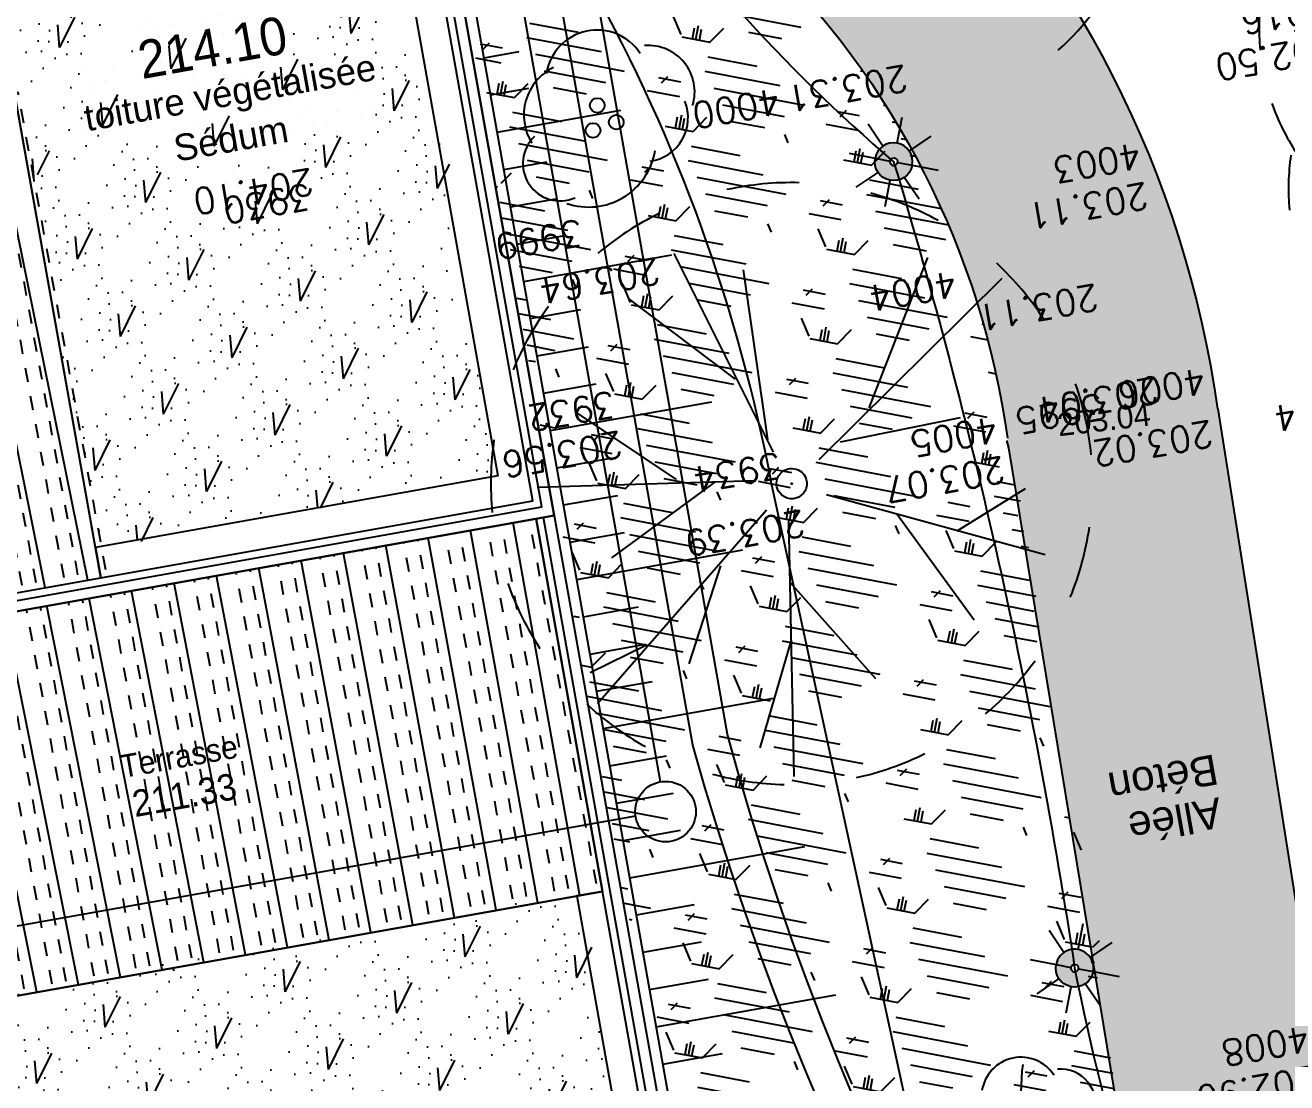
# Model space of a CAD drawing. Extents: x -2313930 to 3286427, y -3858277 to 2572692.
# Drawn here: x -1992 to -325, y 3441 to 4838 of the extents above; entities that cross this region are included whole.
import ezdxf
from ezdxf.enums import TextEntityAlignment as Align
from ezdxf.lldxf.tags import DXFTag

# ---------------------------------------------------------------- set-up
doc = ezdxf.new("R2010")
doc.units = 0
for name, color, linetype, lineweight in [('_GAZELEC-RESERVATION 2', 132, 'Continuous', 18), ('Fond topo - P', 252, 'Continuous', 50), ('Fond topo - VOI', 252, 'Continuous', 25)]:
    doc.layers.add(name, color=color, linetype=linetype, lineweight=lineweight)
for name, color, linetype, plot in [('Fond topo - N', 252, 'Continuous', False), ('Fond topo - NCACHE', 252, 'Continuous', False), ('Fond topo - ZCACHE', 252, 'Continuous', False)]:
    doc.layers.add(name, color=color, linetype=linetype, plot=plot)
for name, color, linetype in [('Fond topo - VEG', 252, 'Continuous'), ('Fond topo - VOI_TXT', 252, 'Continuous'), ('Fond topo - Z_500', 252, 'Continuous'), ('prlm-VRD', 2, 'Continuous'), ('SA - arbuste', 252, 'Continuous'), ('SA - bât A-B', 252, 'Continuous'), ('SA - béton balayé', 252, 'Continuous'), ('SA - couvre sol', 252, 'Continuous'), ('SA - ECL-réso', 252, 'Eclairage public'), ('SA - emmarchements', 252, 'Continuous'), ('SA - EP-réso', 252, 'EP'), ('SA - EU-réso', 252, 'EU'), ('SA - platelage bois', 252, 'Continuous'), ('SA - Talus', 252, 'Continuous'), ('SA - végétation basse', 252, 'Continuous')]:
    doc.layers.add(name, color=color, linetype=linetype)
doc.styles.add('2000_ARIAL', font='arial.ttf', dxfattribs={"height": 0.400000006})
doc.styles.add('Arial', font='arial.ttf')
doc.styles.add('Lignes', font='arial.ttf', dxfattribs={"height": 0.35})
doc.styles.add('SIMPLEX', font='simplex_.ttf', dxfattribs={"height": 1.25})
tags = doc.linetypes.add('CACHE2', pattern=[4.762499928474426, 3.174999952316284, -1.587499976158142]).pattern_tags.tags
tags[6:7] = [DXFTag(74, 4), DXFTag(75, 0), DXFTag(340, '0'), DXFTag(46, 0.0), DXFTag(50, 0.0), DXFTag(44, 0.0), DXFTag(45, 0.0)]
tags[4:5] = [DXFTag(74, 4), DXFTag(75, 0), DXFTag(340, '0'), DXFTag(46, 0.0), DXFTag(50, 0.0), DXFTag(44, 0.0), DXFTag(45, 0.0)]
tags = doc.linetypes.add('Eclairage public', pattern='A,5,-0.25,["ECL",Lignes,S=1,R=0,X=0,Y=-0.18],-1.25', length=6.5).pattern_tags.tags
tags[15:16] = [DXFTag(74, 4), DXFTag(75, 0), DXFTag(340, '0'), DXFTag(46, 0.0), DXFTag(50, 0.0), DXFTag(44, 0.0), DXFTag(45, 0.0)]
tags[4:5] = [DXFTag(74, 4), DXFTag(75, 0), DXFTag(340, '0'), DXFTag(46, 0.0), DXFTag(50, 0.0), DXFTag(44, 0.0), DXFTag(45, 0.0)]
tags = doc.linetypes.add('EP', pattern='A,5,-0.25,["EP",Lignes,S=1,R=0,X=0,Y=-0.18],-1.25', length=6.5).pattern_tags.tags
tags[15:16] = [DXFTag(74, 4), DXFTag(75, 0), DXFTag(340, '0'), DXFTag(46, 0.0), DXFTag(50, 0.0), DXFTag(44, 0.0), DXFTag(45, 0.0)]
tags[4:5] = [DXFTag(74, 4), DXFTag(75, 0), DXFTag(340, '0'), DXFTag(46, 0.0), DXFTag(50, 0.0), DXFTag(44, 0.0), DXFTag(45, 0.0)]
tags = doc.linetypes.add('EU', pattern='A,5,-0.25,["EU",Lignes,S=1,R=0,X=0,Y=-0.18],-1.25', length=6.5).pattern_tags.tags
tags[15:16] = [DXFTag(74, 4), DXFTag(75, 0), DXFTag(340, '0'), DXFTag(46, 0.0), DXFTag(50, 0.0), DXFTag(44, 0.0), DXFTag(45, 0.0)]
tags[4:5] = [DXFTag(74, 4), DXFTag(75, 0), DXFTag(340, '0'), DXFTag(46, 0.0), DXFTag(50, 0.0), DXFTag(44, 0.0), DXFTag(45, 0.0)]
tags = doc.linetypes.add('L16', pattern=[0.37500001490116125, 0.300000011920929, -0.07500000298023224]).pattern_tags.tags
tags[6:7] = [DXFTag(74, 4), DXFTag(75, 0), DXFTag(340, '0'), DXFTag(46, 0.0), DXFTag(50, 0.0), DXFTag(44, 0.0), DXFTag(45, 0.0)]
tags[4:5] = [DXFTag(74, 4), DXFTag(75, 0), DXFTag(340, '0'), DXFTag(46, 0.0), DXFTag(50, 0.0), DXFTag(44, 0.0), DXFTag(45, 0.0)]
pattern_1 = [(280.4264001144857, (-277130161.1279894, -473864756.7787022), (55.32121061969438, 10.17969329456503), []), (280.4264001144857, (-277130142.6875859, -473864753.3854711), (55.32121061969438, 10.17969329456503), [18.75, -18.75]), (280.4264001144857, (-277130124.2471823, -473864749.99224), (55.32121061969438, 10.17969329456503), [18.75, -18.75])]
pattern_2 = [(63.75228758860676, (-277130161.1279894, -473864756.7787022), (-23.45095126548362, 279.2401461521268), [45.00000179999999, -235.223134908925]), (63.75228758860676, (-277130070.6913459, -473864682.3057902), (-23.45095126548362, 279.2401461521268), [45.00000179999999, -235.223134908925]), (63.75228758860676, (-277129980.2547024, -473864607.8328782), (-23.45095126548362, 279.2401461521268), [45.00000179999999, -235.223134908925]), (94.80050958860676, (-277130161.1279894, -473864756.7787022), (-147.3804408980185, 27.9107051026506), [30.00000119999999, -250.223135508925]), (94.80050958860676, (-277130070.6913459, -473864682.3057902), (-147.3804408980185, 27.9107051026506), [30.00000119999999, -250.223135508925]), (94.80050958860676, (-277129980.2547024, -473864607.8328782), (-147.3804408980185, 27.9107051026506), [30.00000119999999, -250.223135508925]), (349.2763985886067, (-277130150.4254121, -473864748.9555228), (90.43664346942202, 74.47291196122701), [0, -150.000006]), (349.2763985886067, (-277130128.2907439, -473864741.178331), (90.43664346942202, 74.47291196122701), [0, -150.000006]), (349.2763985886067, (-277130131.1123402, -473864724.186572), (90.43664346942202, 74.47291196122701), [0, -150.000006]), (349.2763985886067, (-277130107.9907268, -473864726.3211191), (90.43664346942202, 74.47291196122701), [0, -150.000006]), (349.2763985886067, (-277130114.7958684, -473864688.3802859), (90.43664346942202, 74.47291196122701), [0, -150.000006]), (349.2763985886067, (-277130145.871033, -473864715.8131706), (90.43664346942202, 74.47291196122701), [0, -150.000006]), (349.2763985886067, (-277130146.4181992, -473864709.3189448), (90.43664346942202, 74.47291196122701), [0, -150.000006]), (349.2763985886067, (-277130146.4030777, -473864682.394556), (90.43664346942202, 74.47291196122701), [0, -150.000006]), (349.2763985886067, (-277130175.4900693, -473864748.6971968), (90.43664346942202, 74.47291196122701), [0, -150.000006]), (349.2763985886067, (-277130174.2875769, -473864733.9636422), (90.43664346942202, 74.47291196122701), [0, -150.000006]), (349.2763985886067, (-277130189.2665902, -473864747.5843463), (90.43664346942202, 74.47291196122701), [0, -150.000006]), (349.2763985886067, (-277130188.2321773, -473864725.3383205), (90.43664346942202, 74.47291196122701), [0, -150.000006]), (349.2763985886067, (-277130175.8128164, -473864713.4801186), (90.43664346942202, 74.47291196122701), [0, -150.000006]), (349.2763985886067, (-277130177.2053921, -473864699.0031776), (90.43664346942202, 74.47291196122701), [0, -150.000006]), (349.2763985886067, (-277130185.5838336, -473864679.4629427), (90.43664346942202, 74.47291196122701), [0, -150.000006]), (349.2763985886067, (-277130158.2804474, -473864698.11404), (90.43664346942202, 74.47291196122701), [0, -150.000006]), (349.2763985886067, (-277130203.1613337, -473864706.8047658), (90.43664346942202, 74.47291196122701), [0, -150.000006]), (349.2763985886067, (-277130212.652973, -473864733.433686), (90.43664346942202, 74.47291196122701), [0, -150.000006]), (349.2763985886067, (-277130184.8232839, -473864761.1398489), (90.43664346942202, 74.47291196122701), [0, -150.000006]), (349.2763985886067, (-277130166.9053067, -473864770.5176433), (90.43664346942202, 74.47291196122701), [0, -150.000006]), (349.2763985886067, (-277130182.8034158, -473864783.9612368), (90.43664346942202, 74.47291196122701), [0, -150.000006]), (349.2763985886067, (-277130135.5774301, -473864791.408701), (90.43664346942202, 74.47291196122701), [0, -150.000006]), (349.2763985886067, (-277130151.59432, -473864765.1885123), (90.43664346942202, 74.47291196122701), [0, -150.000006]), (349.2763985886067, (-277130132.6665843, -473864764.2846365), (90.43664346942202, 74.47291196122701), [0, -150.000006])]

# ---------------------------------------------------------------- blocks, each defined once
blk = doc.blocks.new('MENSURA_TALSYM_5')
at = {"layer": 'SA - Talus'}
for p, q in [((1841154.859091812, 5171598.954115069), (1841155.300849198, 5171599.121966192)), ((1841155.036685267, 5171598.486717418), (1841155.51467265, 5171598.66833457)), ((1841155.214278721, 5171598.019319765), (1841156.763016168, 5171598.607781501)), ((1841155.391872176, 5171597.551922114), (1841155.932976137, 5171597.757521181)), ((1841155.56946563, 5171597.084524463), (1841156.137566763, 5171597.300381436)), ((1841155.747059085, 5171596.61712681), (1841156.339179674, 5171596.842110271)), ((1841155.924652539, 5171596.149729159), (1841157.782841114, 5171596.855770634)), ((1841156.102245994, 5171595.682331506), (1841156.733626484, 5171595.922232245)), ((1841156.279839448, 5171595.214933855), (1841156.926524079, 5171595.460649589)), ((1841156.457432903, 5171594.747536203), (1841157.116571885, 5171594.997984121)), ((1841156.635026357, 5171594.280138551), (1841158.661581335, 5171595.050152902)), ((1841156.812619812, 5171593.8127409), (1841157.488191945, 5171594.069432794)), ((1841156.990213266, 5171593.345343247), (1841157.669789782, 5171593.603556656)), ((1841157.345400175, 5171592.410547944), (1841159.429728725, 5171593.202514069)), ((1841157.167806721, 5171592.877945595), (1841157.850978813, 5171593.137525188)), ((1841157.52299363, 5171591.943150292), (1841158.215478381, 5171592.206268343)), ((1841157.700587084, 5171591.475752641), (1841158.397728165, 5171591.740639921)), ((1841158.055773993, 5171590.540957336), (1841160.196542903, 5171591.354368667)), ((1841157.878180539, 5171591.008354989), (1841158.57997795, 5171591.275011498)), ((1841158.233367448, 5171590.073559685), (1841158.944477518, 5171590.343754654)), ((1841158.410960902, 5171589.606162033), (1841159.126727302, 5171589.878126231)), ((1841158.766147811, 5171588.67136673), (1841160.963357082, 5171589.506223266)), ((1841158.588554357, 5171589.138764381), (1841159.308977087, 5171589.412497809)), ((1841158.943741266, 5171588.203969077), (1841159.673476655, 5171588.481240964)), ((1841159.12133472, 5171587.736571426), (1841159.855726439, 5171588.015612542)), ((1841159.476521629, 5171586.801776122), (1841161.730171261, 5171587.658077865)), ((1841159.298928175, 5171587.269173775), (1841160.037976224, 5171587.54998412)), ((1841159.654115084, 5171586.334378471), (1841160.402475792, 5171586.618727274))]:
    blk.add_line(p, q, dxfattribs=at)
blk = doc.blocks.new('200')
at = {"linetype": 'Continuous', "lineweight": -2}
blk.add_circle((0, 0), 0.4, dxfattribs=at)
blk = doc.blocks.new('Candélabre', base_point=(-13.42592592600001, -9.391534390999993))
for points in [[(-13.67592592600001, -9.391534390999993, -1), (-13.17592592600001, -9.391534390999993), (-13.37592592600001, -9.391534390999993, 1), (-13.475925926, -9.391534390999993)], [(-13.67592592600001, -9.391534390999993, -1), (-13.17592592600001, -9.391534390999993), (-13.37592592600001, -9.391534390999993, 1), (-13.475925926, -9.391534390999993)], [(-13.67592592600001, -9.391534390999993), (-13.475925926, -9.391534390999993, 1), (-13.37592592600001, -9.391534390999993), (-13.17592592600001, -9.391534390999993, -1)], [(-13.67592592600001, -9.391534390999993), (-13.475925926, -9.391534390999993, 1), (-13.37592592600001, -9.391534390999993), (-13.17592592600001, -9.391534390999993, -1)]]:
    blk.add_hatch(color=250).paths.add_polyline_path(points)
at = {"linetype": 'Continuous', "flags": 128}
for points in [[(-13.42592592600001, -9.141534390999993), (-13.42592592600001, -8.791534391999988)], [(-13.60270262100001, -9.214757695999992), (-13.850189994, -8.967270322999994)], [(-13.24914923200001, -9.214757696999996), (-13.001661857, -8.96727032199999)], [(-14.02592592600001, -9.391534390999993), (-13.67592592600001, -9.391534390999993)], [(-13.17592592600001, -9.391534390999993), (-12.825925927, -9.391534390999993)], [(-13.85018999600001, -9.815798461), (-13.60270262200001, -9.568311086999998)], [(-13.42592592600001, -9.991534390999988), (-13.42592592600001, -9.641534390999993)], [(-13.00166185800001, -9.815798458999993), (-13.249149231, -9.568311085999994)]]:
    blk.add_lwpolyline(points, dxfattribs=at)
for points in [[(-13.67592592600001, -9.391534390999993), (-13.475925926, -9.391534390999993, -1), (-13.37592592600001, -9.391534390999993), (-13.17592592600001, -9.391534390999993, 1)], [(-13.67592592600001, -9.391534390999993), (-13.475925926, -9.391534390999993, 1), (-13.37592592600001, -9.391534390999993), (-13.17592592600001, -9.391534390999993, -1)]]:
    blk.add_lwpolyline(points, format="xyb", close=True, dxfattribs=at)
blk = doc.blocks.new('PTOPO')
at = {"layer": 'Fond topo - NCACHE', "style": 'SIMPLEX'}
blk.add_attdef('MAT', text='', height=0.34, dxfattribs=at).set_placement((0.09999999986030161, -0.09999999962747097), align=Align.TOP_LEFT)
at = {"layer": 'Fond topo - ZCACHE', "style": 'SIMPLEX'}
blk.add_attdef('ALT', (0.09999999986030161, 0.09999999962747097), '', height=0.34, dxfattribs=at)
blk = doc.blocks.new('RESINEUX')
at = {"ltscale": 2}
for centre, major_axis, ratio, start_param, end_param in [((0.346817063, 0.020858942), (0.141416496, 0.141416496), 0.9999999999984862, 0.2082352305735228, 0.9403659464662355), ((-0.271161699, 0.231851691), (-0.148487321, 0.148487321), 0.999999999999426, 1.039500649605982, 1.948537937165391)]:
    blk.add_ellipse(centre, major_axis=major_axis, ratio=ratio, start_param=start_param, end_param=end_param, dxfattribs=at)
blk = doc.blocks.new('VEG12')
at = {"ltscale": 2}
for p, q in [((0.01815258799999997, 0.057406781), (0.100441039, 0.47293725)), ((0.05749608, 0.253444298), (0.145517598, 0.414706841)), ((0.037902722, 0.15845596), (-0.06593155700000003, 0.344147082)), ((-0.158788295, 0.086017079), (-0.245985314, 0.284587218)), ((0.04981112299999996, 0.033821695), (0.391570728, 0.285894318)), ((0.143890955, 0.107467204), (0.230033352, 0.253971609)), ((0.2917471699999999, 0.208620217), (0.392372872, 0.233301274)), ((-0.05229389700000003, 0.02983962500000001), (-0.383643778, 0.204631851)), ((-0.25001839, 0.135126714), (-0.3755999820000001, 0.091127132)), ((0.122915307, -0.02992704099999999), (0.317230371, 0.05540147100000001)), ((0.057557527, -0.01766878999999999), (0.411943876, -0.08413611500000001)), ((-0.05265807700000003, -0.029192154), (-0.412380265, -0.256628677)), ((-0.09359106700000003, -0.049762263), (-0.2956446150000001, -0.04653133200000001)), ((0.01825986499999999, -0.057372749), (0.107637982, -0.4128258760000001)), ((0.184132294, -0.04763066399999999), (0.323120213, -0.192805613)), ((0.02259491799999996, -0.07955337300000001), (0.001649748999999978, -0.36183712)), ((-0.151821475, -0.09483882200000002), (-0.2999525240000001, -0.315936062)), ((0.05371548199999998, -0.188497704), (0.197263789, -0.356749422))]:
    blk.add_line(p, q, dxfattribs=at)
for start, end in [(90, 103.8461539085843), (62.30769199853572, 76.15384597947835), (117.6923078993823, 131.5384619204946), (34.61538499867542, 48.46153799321151), (145.3846149358338, 159.2307690506909), (6.923076979206323, 20.76923090842763), (173.0769230068974, 186.9230769931026), (339.2307689837768, 353.0769230207937), (200.7692310571047, 214.6153850641662), (311.5384620067885, 325.3846150013246), (228.4615380795054, 242.3076921006177), (283.8461540205217, 297.6923080014643), (256.1538460914157, 270)]:
    blk.add_arc((0, 0), 0.496982058, start, end, dxfattribs=at)
blk = doc.blocks.new('VEG14')
at = {"ltscale": 2, "flags": 128}
for points in [[(0.5, 0, -1), (-0.5, 0, -1)], [(0.016, 0, -1), (-0.016, 0, -1)]]:
    blk.add_lwpolyline(points, format="xyb", close=True, dxfattribs=at)
blk = doc.blocks.new('A$C1F970F0F')
at = {"layer": 'SA - béton balayé'}
h = blk.add_hatch(dxfattribs=at)
h.set_pattern_fill('BETON_BALAYE', color=256, scale=49.99999999999999, angle=-10.72360141139323, style=0, pattern_type=2)
h.set_pattern_definition([(349.2763985886067, (-277130161.1279894, -473864756.7787022), (117.3825536141096, 28.65896207176165), [749.9999999999999, -99.99999999999999, 250, -49.99999999999999]), (349.2763985886067, (-277130091.1375459, -473864744.5890418), (-36.75306622226226, 74.64222748057564), [150, -16.5, 299.9999999999999, -37.49999999999999]), (349.2763985886067, (-277130128.6565508, -473864719.6726964), (261.6928111209335, -15.46358973923611), [399.9999999999999, -69.99999999999999, 200, -49.99999999999999])])
edge = h.paths.add_edge_path()
edge.add_line((-3029.358420432381, 2725.663300409979), (-3176.503412120477, 2699.68824411886))
edge.add_line((-3176.503412120477, 2699.68824411886), (-3197.938926788104, 2817.762816654752))
edge.add_line((-3197.938926788104, 2817.762816654752), (-2585.414526747907, 2927.205998263748))
edge.add_line((-2585.414526747906, 2927.205998263748), (-2578.826355698741, 2888.03185968563))
edge.add_line((-2578.826355698741, 2888.03185968563), (-1904.134724859205, 2936.930201529326))
edge.add_line((-1904.134724859205, 2936.930201529326), (-556.7846852388789, 3176.476094804919))
edge.add_arc((-574.2892230096678, 3274.932131851878), 100.0000003678063, 280.0812987824421, 378.0302388281741)
edge.add_arc((1605.009413828708, 4000.887508871435), 2197.033974330638, 193.9407361550014, 198.4415558139132, ccw=False)
edge.add_line((-527.3118890800722, 3471.582166447442), (-688.4548001430187, 4457.417421807394))
edge.add_arc((-1789.293175567613, 4303.567778650573), 1111.537152553589, 7.955943186170549, 45.96465422619263)
edge.add_arc((19.33927830369248, 6251.945001042874), 1547.302139566071, 192.879059078743, 227.9674271135737, ccw=False)
edge.add_line((-1489.03695480859, 5907.060889278498), (-1560.044395075191, 6307.792480241876))
edge.add_line((-1560.044395075191, 6307.792480241875), (-1284.318385454477, 6356.528171834126))
edge.add_line((-1284.318385454477, 6356.528171834125), (-1215.319194815332, 5966.159823136683))
edge.add_arc((19.3392790080029, 6251.94500138343), 1267.302140410601, 193.0326782619799, 228.1653141634967)
edge.add_arc((-1789.293174348239, 4303.567779083163), 1391.537151259583, 7.955943178051314, 46.18746477798038, ccw=False)
edge.add_line((-411.1498586048565, 4496.172671736105), (-275.2797675438888, 3639.964293068523))
edge.add_arc((3153.449018752114, 4499.098145884332), 3534.726590138055, 194.066934089328, 205.9179933813439)
edge.add_arc((1360.60453142281, 3627.843744498979), 1541.393806160593, 205.917993299705, 223.4935397732298)
edge.add_arc((5328.644473156121, 7392.522830198402), 7011.142392459067, 223.4935397712739, 227.6166324867172)
edge.add_line((602.5175779411827, 2213.735113210599), (898.3231051051232, 2004.633868360899))
edge.add_line((898.3231051051231, 2004.633868360899), (847.6940603821262, 1728.843869632567))
edge.add_arc((1998.283496401869, 4025.384621252822), 2568.648569604794, 204.8031901930446, 243.3886814322684, ccw=False)
edge.add_arc((-512.7503180231788, 2859.286821588871), 199.9999996293523, 26.27723080957601, 100.08129874951)
edge.add_line((-547.7593932520969, 3056.198894580915), (-1889.254979973833, 2817.69386697183))
edge.add_line((-1889.254979973833, 2817.69386697183), (-1913.538162964921, 2815.933940840666))
edge.add_line((-1913.538162964921, 2815.933940840666), (-2036.659527240996, 1231.702232686619))
edge.add_line((-2036.659527240996, 1231.702232686619), (-2036.482519291774, 133.7400379066587))
edge.add_arc((-1936.482520511362, 133.7561594007732), 100.0000000799253, 180.0092369357546, 270.0092369145096)
edge.add_line((-1936.466399054336, 33.7561606747783), (-1436.448871649034, 33.83677102289278))
edge.add_line((-1436.448871649034, 33.83677102289275), (-1436.428442326689, -86.1632271734652))
edge.add_line((-1436.42844232669, -86.1632271734652), (-1936.447053287466, -86.24383772407744))
edge.add_arc((-1936.482520706155, 133.7561592480878), 219.9999998311147, 180.0092368832574, 270.00923697005237, ccw=False)
edge.add_line((-2156.482517686297, 133.7206921626651), (-2156.660235340263, 1236.084975973609))
edge.add_line((-2156.660235340263, 1236.084975973609), (-2034.581792946551, 2807.161291871891))
edge.add_line((-2034.581792946552, 2807.16129187189), (-3029.358420432381, 2725.663300409979))
at = {"layer": 'SA - couvre sol'}
h = blk.add_hatch(dxfattribs=at)
h.set_pattern_fill('PELOUSE6', color=256, scale=20.0000003, angle=-10.72360141139323, style=0, pattern_type=2)
h.set_pattern_definition([(349.2763985886067, (-277130161.1279894, -473864756.7787022), (22.32856350872324, 117.9043497231417), [37.5000005625, -202.5000030375]), (79.27639858860677, (-277130147.3110734, -473864759.3953308), (-235.8086994462835, 44.65712701744649), [15.000000225, -105.000001575]), (79.27639858860677, (-277130138.0997961, -473864761.1397498), (-235.8086994462835, 44.65712701744649), [15.000000225, -105.000001575]), (79.27639858860677, (-277130142.7054347, -473864760.2675403), (-235.8086994462835, 44.65712701744649), [18.75000028125, -101.25000151875]), (112.9664661186067, (-277130151.916716, -473864758.5231205), (-191.1515722884832, 280.4658259369293), [12.00000018, -420.7461593111922]), (45.58633105860677, (-277130133.4941673, -473864762.0119574), (22.32856353476547, 117.9043498154048), [12.00000018, -420.7461593111923]), (45.58633105860677, (-277130124.2828801, -473864763.7563783), (22.32856353476547, 117.9043498154048), [26.00000039, -406.6661590999923]), (112.9664661186067, (-277130161.1279894, -473864756.7787022), (-191.1515722884832, 280.4658259369293), [26.00000039, -406.6661590999922]), (349.2763985886067, (-277130073.3609553, -473864750.4999832), (22.32856350872324, 117.9043497231417), [44.42455106636825, -195.5754525336318]), (349.2763985886067, (-277130085.1249766, -473864728.4255323), (22.32856350872324, 117.9043497231417), [82.81008944215131, -56.09585564143782, 43.07431864611476, -58.01973967029608]), (349.2763985886067, (-277130096.7337571, -473864706.3804808), (22.32856350872324, 117.9043497231417), [119.4799495921992, -46.28746189431191, 29.47870124218051, -44.75389087130835]), (349.2763985886067, (-277130108.4191755, -473864684.3209158), (22.32856350872324, 117.9043497231417), [100.4611429069171, -139.5388606930829]), (349.2763985886067, (-277130104.5097786, -473864665.2146754), (22.32856350872324, 117.9043497231417), [65.56973938354608, -174.4302642164539])])
edge = h.paths.add_edge_path()
edge.add_line((-1632.742975582498, 6295.544812236144), (-1560.044395075191, 6307.792480241875))
edge.add_line((-1560.044395075191, 6307.792480241875), (-1489.03695480859, 5907.060889278497))
edge.add_arc((19.33927858444463, 6251.945001274068), 1547.302139910603, 192.8790590847714, 227.9674271115839)
edge.add_arc((-1789.293174050157, 4303.567779405864), 1111.537150936208, 7.955943158439197, 45.96465425536343, ccw=False)
edge.add_line((-688.4548001430188, 4457.417421807394), (-527.3118889386417, 3471.58216556757))
edge.add_arc((1605.009461608266, 4000.887523045971), 2197.034024191142, 193.9407362367347, 198.4415558475564)
edge.add_arc((-574.2892230041205, 3274.93213175604), 100.0000002636742, -79.91870121107519, 18.030237186463182, ccw=False)
edge.add_line((-556.7846852388786, 3176.476094804919), (-1904.134724859205, 2936.930201529326))
edge.add_line((-1904.134724859205, 2936.930201529326), (-2578.826355698741, 2888.03185968563))
edge.add_line((-2578.826355698741, 2888.03185968563), (-2585.414526747907, 2927.205998263748))
edge.add_line((-2585.414526747906, 2927.205998263748), (-2211.215455834145, 2993.726689657081))
edge.add_line((-2211.215455834145, 2993.726689657081), (-2206.564282920079, 2967.62709109135))
edge.add_line((-2206.564282920079, 2967.62709109135), (-1076.313708471887, 3169.047462598764))
edge.add_line((-1076.313708471887, 3169.047462598764), (-1533.723094155923, 5733.468543553034))
edge.add_line((-1533.723094155923, 5733.468543553034), (-1632.742975582498, 6295.544812236144))
at = {"layer": 'SA - platelage bois'}
h = blk.add_hatch(dxfattribs=at)
h.set_pattern_fill('PASSERELLE', color=256, scale=150, angle=-79.57359988551433, style=0, pattern_type=2)
h.set_pattern_definition(pattern_1)
h.paths.add_polyline_path([(-2501.934297809155, 4847.359403211081), (-2383.772544360522, 4184.306362074275), (-1886.60543287928, 4272.905816539507), (-2000.81977898734, 4913.808369983184), (-2438.917530607824, 4835.735583581388), (-2442.864937965726, 4857.886071183012)])
h = blk.add_hatch(dxfattribs=at)
h.set_pattern_fill('PASSERELLE', color=256, scale=150, angle=-79.57359988551433, style=0, pattern_type=2)
h.set_pattern_definition(pattern_1)
h.paths.add_polyline_path([(-2394.329217277183, 4158.046951394052), (-2306.606985163426, 3665.802286708539), (-1223.611898650006, 3858.801323546456), (-1311.334130637599, 4351.045988397651)])
at = {"layer": 'SA - végétation basse'}
h = blk.add_hatch(dxfattribs=at)
h.set_pattern_fill('PELOUSE3', color=256, scale=30.0000012, angle=-10.72360141139323, style=0, pattern_type=2)
h.set_pattern_definition(pattern_2)
h.paths.add_polyline_path([(-1893.276800445001, 4312.839610432731), (-1362.164649133924, 4407.488362615771), (-1585.159879443624, 5658.804133718273), (-2115.745252433012, 5564.249257842735)])
h = blk.add_hatch(dxfattribs=at)
h.set_pattern_fill('PELOUSE3', color=256, scale=30.0000012, angle=-10.72360141139323, style=0, pattern_type=2)
h.set_pattern_definition(pattern_2)
h.paths.add_polyline_path([(-2272.606836190098, 3671.861405655403), (-1257.612047697511, 3852.742204708426), (-1145.170047228554, 3221.784993580648), (-2160.164835721141, 3040.904194527626)])
at = {"layer": 'Fond topo - VOI', "linetype": 'L16', "ltscale": 2, "flags": 128}
for points in [[(-410.4573954082604, 4496.281983435452), (-275.2797675438889, 3639.964293068524, 0.05175614001462255), (-25.75674943525667, 2954.12476405697, 0.07683847699775821), (242.3973429298351, 2566.944338701083, 0.01799232695016924), (602.5175779411827, 2213.735113210599), (898.3231434213683, 2004.634077694301), (1143.547512896615, 1887.824205350663), (1442.276114517919, 1769.658652589777), (1681.948853588895, 1683.954706367697), (2114.845544182086, 1578.014617527221), (2515.756121386211, 1462.263694100857), (2910.512600857042, 1321.392171708825), (3516.952153602057, 1025.948174333774), (3901.184930821766, 864.3683668971058), (4241.50575886574, 689.604471750609), (4497.895798403801, 355.994847623038), (4647.689449561236, -149.636488564905), (4746.352122538518, -642.243459669855), (4898.077129065638, -1354.668971112381), (4990.027461718793, -2094.77839309662), (5021.209996846888, -2419.063814886839), (5045.042919798527, -2502.419951333245, 0.2291964161509024), (5239.005744553338, -2711.489723728723), (5354.800928152768, -2670.843148670674), (5445.831428399385, -2528.106701577661), (5524.939717540758, -2152.462322599101), (5588.808554118679, -1772.826003617761), (5596.946294726647, -1078.989912171996), (5595.427037839852, -760.3391798385524), (5607.922173153986, 21.2368958841555), (5625.650588417848, 675.8970783981483), (5679.873644702147, 1402.6777603776)], [(-689.656647420474, 4454.452991932075), (-687.1449596570889, 4444.623999046076), (-527.3118890800722, 3471.582166447442, 0.01605049292186178), (-479.1998932696098, 3305.884020701894)]]:
    blk.add_lwpolyline(points, format="xyb", dxfattribs=at)
at = {"layer": 'SA - arbuste', "ltscale": 1.299999952316284}
for centre in [(-1230.623420358741, 4896.813976231178), (-1205.542550353524, 4874.747136629727), (-1236.269658272784, 4863.846275400319)]:
    blk.add_circle(centre, 9.749999999999998, dxfattribs=at)
at = {"layer": 'SA - arbuste', "ltscale": 0.800000011920929}
for centre, radius, start, end in [((-1230.805253850632, 4928.65670651655), 67.72136799999998, 32.90494467775616, 171.1222226413906), ((-1163.195456121476, 4914.727792196303), 61.30748, 342.9842595967367, 94.63470461757107), ((-1257.450432189743, 4884.056499503852), 70.16838399999999, 116.3248625351638, 211.8320555727817), ((-1168.611880560283, 4880.597868647653), 57.97459199999999, 277.883133562608, 22.28760172363472), ((-1279.685772034664, 4820.053640321044), 49.28279199999999, 133.269668435687, 293.7521366862964), ((-1241.935062082254, 4851.561081036061), 88.931648, 251.0377365254251, 350.7437826127198), ((-670.7901705846855, 3587.627341785946), 52.09335999999999, 32.90494451793248, 171.1222226947237), ((-618.7826338885067, 3576.9127922686), 47.1596, 342.9842597590838, 94.63470455183064)]:
    blk.add_arc(centre, radius, start, end, dxfattribs=at)
at = {"layer": 'SA - bât A-B', "linetype": 'Continuous', "ltscale": 2.539999961853027, "elevation": 9.999999999999998e-08, "flags": 128}
for points in [[(-2379.561877123091, 4160.678618468924), (-1287.706386739186, 4355.256655555886), (-1533.3281392233, 5733.538927925641), (-2625.183746439677, 5538.961545481948)], [(-2625.18362971604, 5538.960890764502), (-1533.3281392233, 5733.538927925641), (-1528.420183853411, 5705.998419702933), (-1287.706386739186, 4355.256655555886), (-2379.561877231926, 4160.678618394747), (-2383.772544269017, 4184.306362056946), (-1315.544796799149, 4374.673732178404), (-1552.745712140069, 5705.703305953935), (-2621.004666534718, 5515.511050543934)], [(-1893.708275435095, 4312.762717788848), (-1886.60543287928, 4272.905816539507), (-1315.544796799149, 4374.673732178404), (-1552.745712214245, 5705.70330606277), (-2123.806348306158, 5603.93539023653), (-2116.703505744796, 5564.07848889135), (-1585.159879443624, 5658.804133718273), (-1362.164649133924, 4407.488362615771)], [(-2116.703505744796, 5564.07848889135), (-1585.159879443624, 5658.804133718273), (-1362.164649133924, 4407.488362615771), (-1893.708275435095, 4312.762717788848)], [(-2383.772544360522, 4184.306362074275), (-1886.605432913938, 4272.905816356496), (-2004.767186253736, 4935.958857567479), (-2501.93429770032, 4847.359403285258)], [(-2417.956961123608, 4153.836284510334), (-1287.706386739186, 4355.256655555886), (-1076.313708432369, 3169.047462306917), (-2206.564282920079, 2967.62709109135)], [(-2394.329217168348, 4158.046951468227), (-1311.334130637599, 4351.045988397651), (-1223.611898650006, 3858.801323546456), (-2306.606985163426, 3665.802286708539)], [(-1287.706386739186, 4355.256655555886), (-1076.313708471887, 3169.047462598764), (-1099.927739209028, 3164.839238981448), (-2206.564282920079, 2967.62709109135), (-2379.35917897453, 3937.248631813823), (-2355.731435116323, 3941.459298884884), (-2187.147206160669, 2995.465502499809), (-1104.152119515538, 3188.464539407571), (-1311.334130637599, 4351.045988397651)], [(-2272.606836190098, 3671.861405655403), (-2306.606985272261, 3665.802286634362), (-2187.147206252175, 2995.465502517138), (-1104.152119515538, 3188.464539407571), (-1223.611898650006, 3858.801323546456), (-1257.612047697511, 3852.742204708426), (-1145.170047228554, 3221.784993580648), (-2160.164835721141, 3040.904194527626)], [(-2160.164835721141, 3040.904194527626), (-2272.606836190098, 3671.861405655403), (-1257.612047697511, 3852.742204708426), (-1145.170047228554, 3221.784993580648)]]:
    blk.add_lwpolyline(points, close=True, dxfattribs=at)
for points in [[(-2382.018099619796, 4174.461468807418), (-1303.945458858981, 4366.583283546556), (-1544.655263544094, 5717.302643829807), (-2622.727904196074, 5525.180829164846)], [(-2365.576328338641, 3939.704854254208), (-2195.237654865478, 2983.866164549761), (-1092.552781684204, 3180.374090701546), (-1301.489237300898, 4352.800433006666)], [(-2355.731435116323, 3941.459298884884), (-2187.147206160669, 2995.465502499809), (-1104.152119515538, 3188.464539407571), (-1311.334130637599, 4351.045988397651)]]:
    blk.add_lwpolyline(points, dxfattribs=at)
at = {"layer": 'SA - ECL-réso', "ltscale": 0.75, "elevation": 9.999999999999998e-08, "flags": 128}
blk.add_lwpolyline([(-1475.110443905265, 5766.401422545955, 0.1362120017762133), (-838.9789361074819, 4822.492392310165, -0.03575262993527941), (-599.8260445017723, 3757.456632320135, 0.08458757116206624), (-142.8597030717047, 2572.739655090864, 0.1018241665879795), (784.6364305523733, 1789.941469141512, -0.1154325763872777), (1801.014147016003, 1141.354277914741)], format="xyb", dxfattribs=at)
at = {"layer": 'SA - emmarchements', "elevation": 9.999999999999998e-08, "flags": 128}
for points in [[(-1284.318385454477, 6356.528171834125), (-1249.507177067765, 6159.581022149189), (-1215.319194815332, 5966.159823136683, 0.1545072172428259), (-825.930523025197, 5307.713209472345, -0.1683812778561788), (-411.1498586048565, 4496.172671736105)], [(-1560.044395075191, 6307.792480241875), (-1525.233186705808, 6110.845330465433), (-1490.421978319096, 5913.898180780496, 0.01245937118491118), (-1489.03695480859, 5907.060889278498, 0.1543094570110363), (-1016.661478805876, 5102.664207514093, -0.1673816827214231), (-688.4548001430188, 4457.417421807394)]]:
    blk.add_lwpolyline(points, format="xyb", dxfattribs=at)
at = {"layer": 'SA - EP-réso', "ltscale": 0.75, "elevation": 9.999999999999998e-08, "flags": 128}
blk.add_lwpolyline([(2566.152516580046, 876.3103505561792), (2567.183615954937, 961.9083501940681, 0.3038135515548239), (2422.871377904824, 1127.726289594517), (1293.799864130439, 1498.886731004649, -0.2451589190929156), (-1104.395255167816, 4052.061781908328), (-1490.651059086209, 6224.425435984132, 0.2442911667358615), (-1508.197340965751, 6251.265406478272)], format="xyb", dxfattribs=at)
for points in [[(-1146.960384650512, 4003.563320991082), (-1540.543812606176, 6219.411742913164)], [(-2373.749889289136, 3746.392731235199), (-1179.430136902757, 3958.354516762799)]]:
    blk.add_lwpolyline(points, dxfattribs=at)
at = {"layer": 'SA - EU-réso', "ltscale": 0.75, "elevation": 9.999999999999998e-08, "flags": 128}
blk.add_lwpolyline([(2617.534404683669, 958.3520565071242, 0.02430399992714655), (2617.147610928713, 968.2506084235482, 0.3084876794272485), (2431.642292807388, 1163.244017275639), (1304.186131232575, 1535.139853239783, -0.2470799863846096), (-1058.641706458652, 4066.126741684488), (-1387.237039322209, 5924.109169990921, -0.1208395636719429), (-1366.982120749651, 6059.298974206537), (-1307.40268621278, 6189.662523912101, 0.1663501201703965), (-1302.251692345747, 6260.024822760921)], format="xyb", dxfattribs=at)
at = {"layer": 'SA - platelage bois', "elevation": 9.999999999999998e-08, "flags": 128}
for points in [[(-2501.934297809155, 4847.359403211081), (-2383.772544360522, 4184.306362074275), (-1886.60543287928, 4272.905816539507), (-2000.81977898734, 4913.808369983184), (-2438.917530607824, 4835.735583581388), (-2442.864937965726, 4857.886071183012)], [(-2394.329217277183, 4158.046951394052), (-2306.606985163426, 3665.802286708539), (-1223.611898650006, 3858.801323546456), (-1311.334130637599, 4351.045988397651)]]:
    blk.add_lwpolyline(points, close=True, dxfattribs=at)
at = {"layer": 'SA - Talus', "elevation": 9.999999999999998e-08, "flags": 128}
blk.add_lwpolyline([(-1047.624186796141, 3089.209546835954), (-1517.89752590926, 5734.309386637975), (-1522.904746934638, 5762.47300578085)], dxfattribs=at)
at = {"layer": 'SA - Talus', "linetype": 'CACHE2', "ltscale": 0.300000011920929, "elevation": 9.999999999999998e-08, "flags": 128}
blk.add_lwpolyline([(-556.7846852388786, 3176.476094804919, -0.2261218375777173), (-808.5294975224881, 3514.159140536153), (-1000.189056070467, 4397.456538950435, 0.07981512510906678), (-1238.344625687185, 5055.668904972709, -0.06696525527887637), (-1518.497813385582, 5763.689262221573)], format="xyb", dxfattribs=at)
at = {"layer": 'Fond topo - P', "ltscale": 2}
ref = blk.add_blockref('PTOPO', (-250.1124419443469, 5002.430873541515), dxfattribs=dict(at, xscale=99.99999999999994, yscale=99.99999999999994, zscale=99.99999999999994, rotation=190.0656205306617))
ref.add_attrib('MAT', '4016', dxfattribs={"layer": 'Fond topo - N', "color": 0, "ltscale": 2, "height": 33.99999999999999, "rotation": 190.0656204987762, "style": 'SIMPLEX'}).set_placement((-261.7062837762466, 5010.529196291874), align=Align.TOP_LEFT)
ref.add_attrib('ALT', '202.50', (-258.2107646903735, 4990.837031732492), dxfattribs={"layer": 'Fond topo - Z_500', "color": 0, "ltscale": 2, "height": 33.99999999999999, "rotation": 190.0656204987762, "style": 'SIMPLEX'})
ref = blk.add_blockref('PTOPO', (-974.9657435821923, 4878.165470968525), dxfattribs=dict(at, xscale=99.99999999999994, yscale=99.99999999999994, zscale=99.99999999999994, rotation=190.0656205306617))
ref.add_attrib('MAT', '4000', dxfattribs={"layer": 'Fond topo - N', "color": 0, "ltscale": 2, "height": 33.99999999999999, "rotation": 190.0656204987762, "style": 'SIMPLEX'}).set_placement((-986.559585414092, 4886.263793718884), align=Align.TOP_LEFT)
ref.add_attrib('ALT', '203.31', (-823.8832601241181, 4949.901967536352), dxfattribs={"layer": 'Fond topo - Z_500', "color": 0, "ltscale": 2, "height": 33.99999999999999, "rotation": 190.0656204987762, "style": 'SIMPLEX'})
ref = blk.add_blockref('PTOPO', (-497.834049605583, 4806.339679026057), dxfattribs=dict(at, xscale=99.99999999999994, yscale=99.99999999999994, zscale=99.99999999999994, rotation=190.0656205306617))
ref.add_attrib('MAT', '4003', dxfattribs={"layer": 'Fond topo - N', "color": 0, "ltscale": 2, "height": 33.99999999999999, "rotation": 190.0656204987762, "style": 'SIMPLEX'}).set_placement((-509.4278914374827, 4814.438001776416), align=Align.TOP_LEFT)
ref.add_attrib('ALT', '203.11', (-505.9323723689389, 4794.745837125529), dxfattribs={"layer": 'Fond topo - Z_500', "color": 0, "ltscale": 2, "height": 33.99999999999999, "rotation": 190.0656204987762, "style": 'SIMPLEX'})
ref = blk.add_blockref('PTOPO', (-1595.212731807073, 4752.40705585998), dxfattribs=dict(at, xscale=99.99999999999994, yscale=99.99999999999994, zscale=99.99999999999994, rotation=190.0656205306617))
ref.add_attrib('MAT', '3930', dxfattribs={"layer": 'Fond topo - N', "color": 0, "ltscale": 2, "height": 33.99999999999999, "rotation": 190.0656204987762, "style": 'SIMPLEX'}).set_placement((-1606.806573656302, 4760.505378518833), align=Align.TOP_LEFT)
ref.add_attrib('ALT', '204.10', (-1608.939328664784, 4813.524124838354), dxfattribs={"layer": 'Fond topo - Z_500', "color": 0, "ltscale": 2, "height": 33.99999999999999, "rotation": 190.0656204987762, "style": 'SIMPLEX'})
ref = blk.add_blockref('PTOPO', (-1235.739813616643, 4704.732157774739), dxfattribs=dict(at, xscale=99.99999999999994, yscale=99.99999999999994, zscale=99.99999999999994, rotation=190.0656205306617))
ref.add_attrib('MAT', '3999', dxfattribs={"layer": 'Fond topo - N', "color": 0, "ltscale": 2, "height": 33.99999999999999, "rotation": 190.0656204987762, "style": 'SIMPLEX'}).set_placement((-1247.333655483201, 4712.830480342086), align=Align.TOP_LEFT)
ref.add_attrib('ALT', '203.64', (-1151.161071231355, 4695.598464757747), dxfattribs={"layer": 'Fond topo - Z_500', "color": 0, "ltscale": 2, "height": 33.99999999999999, "rotation": 190.0656204987762, "style": 'SIMPLEX'})
ref = blk.add_blockref('PTOPO', (-741.4033451520443, 4636.890935607649), dxfattribs=dict(at, xscale=99.99999999999994, yscale=99.99999999999994, zscale=99.99999999999994, rotation=190.0656205306617))
ref.add_attrib('MAT', '4004', dxfattribs={"layer": 'Fond topo - N', "color": 0, "ltscale": 2, "height": 33.99999999999999, "rotation": 190.0656204987762, "style": 'SIMPLEX'}).set_placement((-752.9971870186024, 4644.989258174996), align=Align.TOP_LEFT)
ref.add_attrib('ALT', '203.11', (-571.9484208504614, 4660.565288667092), dxfattribs={"layer": 'Fond topo - Z_500', "color": 0, "ltscale": 2, "height": 33.99999999999999, "rotation": 190.0656204987762, "style": 'SIMPLEX'})
ref = blk.add_blockref('PTOPO', (-172.4301427361494, 4538.765070982538), dxfattribs=dict(at, xscale=99.99999999999994, yscale=99.99999999999994, zscale=99.99999999999994, rotation=190.0656205306617))
ref.add_attrib('MAT', '4015', dxfattribs={"layer": 'Fond topo - N', "color": 0, "ltscale": 2, "height": 33.99999999999999, "rotation": 190.0656204987762, "style": 'SIMPLEX'}).set_placement((-184.0239846200367, 4546.86339345838), align=Align.TOP_LEFT)
ref.add_attrib('ALT', '202.64', (-180.5284654995052, 4527.171229082009), dxfattribs={"layer": 'Fond topo - Z_500', "color": 0, "ltscale": 2, "height": 33.99999999999999, "rotation": 190.0656204987762, "style": 'SIMPLEX'})
ref = blk.add_blockref('PTOPO', (-547.9181557364146, 4475.028352901657), dxfattribs=dict(at, xscale=99.99999999999994, yscale=99.99999999999994, zscale=99.99999999999994, rotation=190.0656205306617))
ref.add_attrib('MAT', '3995', dxfattribs={"layer": 'Fond topo - N', "color": 0, "ltscale": 2, "height": 33.99999999999999, "rotation": 190.0656204987762, "style": 'SIMPLEX'}).set_placement((-559.5119975683144, 4483.126675652015), align=Align.TOP_LEFT)
ref.add_attrib('ALT', '203.04', (-492.7566689662478, 4538.000998633318), dxfattribs={"layer": 'Fond topo - Z_500', "color": 0, "ltscale": 2, "height": 33.99999999999999, "rotation": 190.0656204987762, "style": 'SIMPLEX'})
ref = blk.add_blockref('PTOPO', (-412.4596990679099, 4508.966094493091), dxfattribs=dict(at, xscale=99.99999999999994, yscale=99.99999999999994, zscale=99.99999999999994, rotation=190.0656205306617))
ref.add_attrib('MAT', '4006', dxfattribs={"layer": 'Fond topo - N', "color": 0, "ltscale": 2, "height": 33.99999999999999, "rotation": 190.0656204987762, "style": 'SIMPLEX'}).set_placement((-424.0535408998096, 4517.064417243449), align=Align.TOP_LEFT)
ref.add_attrib('ALT', '203.02', (-420.4570522597767, 4480.444211385081), dxfattribs={"layer": 'Fond topo - Z_500', "color": 0, "ltscale": 2, "height": 33.99999999999999, "rotation": 190.0656204987762, "style": 'SIMPLEX'})
ref = blk.add_blockref('PTOPO', (-1192.662367249074, 4477.971584998385), dxfattribs=dict(at, xscale=99.99999999999994, yscale=99.99999999999994, zscale=99.99999999999994, rotation=190.0656205306617))
ref.add_attrib('MAT', '3932', dxfattribs={"layer": 'Fond topo - N', "color": 0, "ltscale": 2, "height": 33.99999999999999, "rotation": 190.0656204987762, "style": 'SIMPLEX'}).set_placement((-1204.256209132961, 4486.069907474226), align=Align.TOP_LEFT)
ref.add_attrib('ALT', '203.56', (-1200.760689972224, 4466.377743185029), dxfattribs={"layer": 'Fond topo - Z_500', "color": 0, "ltscale": 2, "height": 33.99999999999999, "rotation": 190.0656204987762, "style": 'SIMPLEX'})
ref = blk.add_blockref('PTOPO', (-687.1449596570889, 4444.623999046076), dxfattribs=dict(at, xscale=99.99999999999994, yscale=99.99999999999994, zscale=99.99999999999994, rotation=190.0656205306617))
ref.add_attrib('MAT', '4005', dxfattribs={"layer": 'Fond topo - N', "color": 0, "ltscale": 2, "height": 33.99999999999999, "rotation": 190.0656204987762, "style": 'SIMPLEX'}).set_placement((-698.7388015236472, 4452.722321613424), align=Align.TOP_LEFT)
ref.add_attrib('ALT', '203.07', (-695.2432824377742, 4433.030157054041), dxfattribs={"layer": 'Fond topo - Z_500', "color": 0, "ltscale": 2, "height": 33.99999999999999, "rotation": 190.0656204987762, "style": 'SIMPLEX'})
ref = blk.add_blockref('PTOPO', (-973.6824624071409, 4397.32021968247), dxfattribs=dict(at, xscale=99.99999999999994, yscale=99.99999999999994, zscale=99.99999999999994, rotation=190.0656205306617))
ref.add_attrib('MAT', '3934', dxfattribs={"layer": 'Fond topo - N', "color": 0, "ltscale": 2, "height": 33.99999999999999, "rotation": 190.0656204987762, "style": 'SIMPLEX'}).set_placement((-985.2763042910283, 4405.418542158312), align=Align.TOP_LEFT)
ref.add_attrib('ALT', '203.39', (-959.3910131537241, 4362.110883453632), dxfattribs={"layer": 'Fond topo - Z_500', "color": 0, "ltscale": 2, "height": 33.99999999999999, "rotation": 190.0656204987762, "style": 'SIMPLEX'})
ref = blk.add_blockref('PTOPO', (-275.2797675438889, 3639.964293068524), dxfattribs=dict(at, xscale=99.99999999999994, yscale=99.99999999999994, zscale=99.99999999999994, rotation=190.0656205306617))
ref.add_attrib('MAT', '4008', dxfattribs={"layer": 'Fond topo - N', "color": 0, "ltscale": 2, "height": 33.99999999999999, "rotation": 190.0656204987762, "style": 'SIMPLEX'}).set_placement((-286.8736093757884, 3648.062615818882), align=Align.TOP_LEFT)
ref.add_attrib('ALT', '202.90', (-283.3780902899156, 3628.3704512595), dxfattribs={"layer": 'Fond topo - Z_500', "color": 0, "ltscale": 2, "height": 33.99999999999999, "rotation": 190.0656204987762, "style": 'SIMPLEX'})
at = {"layer": 'Fond topo - VEG', "ltscale": 2, "zscale": 99.99999999999997}
for name, p, xscale, yscale, rotation in [('RESINEUX', (-700.3692185305193, 5724.458180947822), 1495.917170092388, 1495.917170092388, 116.6488402594871), ('VEG12', (-55.97964315246315, 4998.849099426685), 603.8399999999999, 603.8399999999999, 192.432705982593), ('VEG12', (-17.16903643407352, 4787.471202689284), 603.8399999999999, 603.8399999999999, 192.432705982593), ('VEG12', (8.156594783386822, 4635.886081019987), 603.8399999999999, 603.8399999999999, 192.432705982593), ('VEG12', (-973.6824624071409, 4397.32021968247), 799.9999999999998, 799.9999999999998, 192.432705982593), ('VEG14', (-973.6824624071409, 4397.32021968247), 40, 40, 207.8417380991697), ('RESINEUX', (75.36073756637182, 2986.082905223622), 1994.55622678985, 1994.55622678985, 116.6488402594871)]:
    blk.add_blockref(name, p, dxfattribs=dict(at, xscale=xscale, yscale=yscale, rotation=rotation))
at = {"layer": 'SA - ECL-réso', "linetype": 'ByBlock', "xscale": 99.99999999999999, "yscale": 99.99999999999999, "zscale": 99.99999999999999, "rotation": 349.2763985886067}
for p in [(-838.9789361074819, 4822.492392310165), (-599.8260445017723, 3757.456632320135)]:
    blk.add_blockref('Candélabre', p, dxfattribs=at)
at = {"layer": 'SA - EP-réso', "xscale": 99.99999999999999, "yscale": 99.99999999999999, "zscale": 99.99999999999999, "rotation": 349.2763985886067}
blk.add_blockref('200', (-1140.347232038414, 3964.113780974619), dxfattribs=at)
at = {"layer": 'SA - Talus', "xscale": 99.99999999999999, "yscale": 99.99999999999999, "zscale": 99.99999999999999, "rotation": 349.2763985886067}
blk.add_blockref('MENSURA_TALSYM_5', (-277130161.1279894, -473864756.7787022), dxfattribs=at)
at = {"layer": 'Fond topo - VOI_TXT', "style": '2000_ARIAL'}
for s, p in [('Béton', (-414.4666789715902, 4040.101765359267)), ('Allée', (-409.4234686474432, 3983.169972970948))]:
    blk.add_text(s, height=39.99999999999999, rotation=190.0656205035111, dxfattribs=at).set_placement(p)
at = {"layer": 'SA - bât A-B', "style": 'Arial'}
for s, height, width, p in [('214.10', 49.99999999999999, 0.9273999929428101, (-1832.154329858391, 4931.576109384502)), ('toiture végétalisée', 34.99999999999999, 0.9840999841690063, (-1905.10338518495, 4862.465088604173)), ('Sédum', 34.99999999999999, 0.9840999841690063, (-1786.676426674326, 4822.391217379327)), ('Terrasse', 30.3049096, 0.9375, (-1857.842160823517, 4008.350762538327)), ('211.33', 34.99999999999999, 0.9273999929428101, (-1841.38856425551, 3956.7922447065))]:
    blk.add_text(s, height=height, rotation=10.10452419321967, dxfattribs=dict(at, width=width)).set_placement(p)
at = {"layer": 'SA - emmarchements', "style": 'Arial', "width": 0.9545000195503235}
blk.add_text('203.04', height=30.3030599, rotation=6.68583595145022, dxfattribs=at).set_placement((-620.7839784431093, 4459.80832675792))

msp = doc.modelspace()

# ---------------------------------------------------------------- linework, layer by layer
at = {"layer": '_GAZELEC-RESERVATION 2'}
msp.add_circle((486248.4803309143, -227485.9628347494), 2800178.148749841, dxfattribs=at)

# ---------------------------------------------------------------- block references
at = {"layer": 'prlm-VRD'}
msp.add_blockref('A$C1F970F0F', (-5.729869075061288, -165.0016201740946), dxfattribs=at)

doc.saveas('drawing.dxf')
